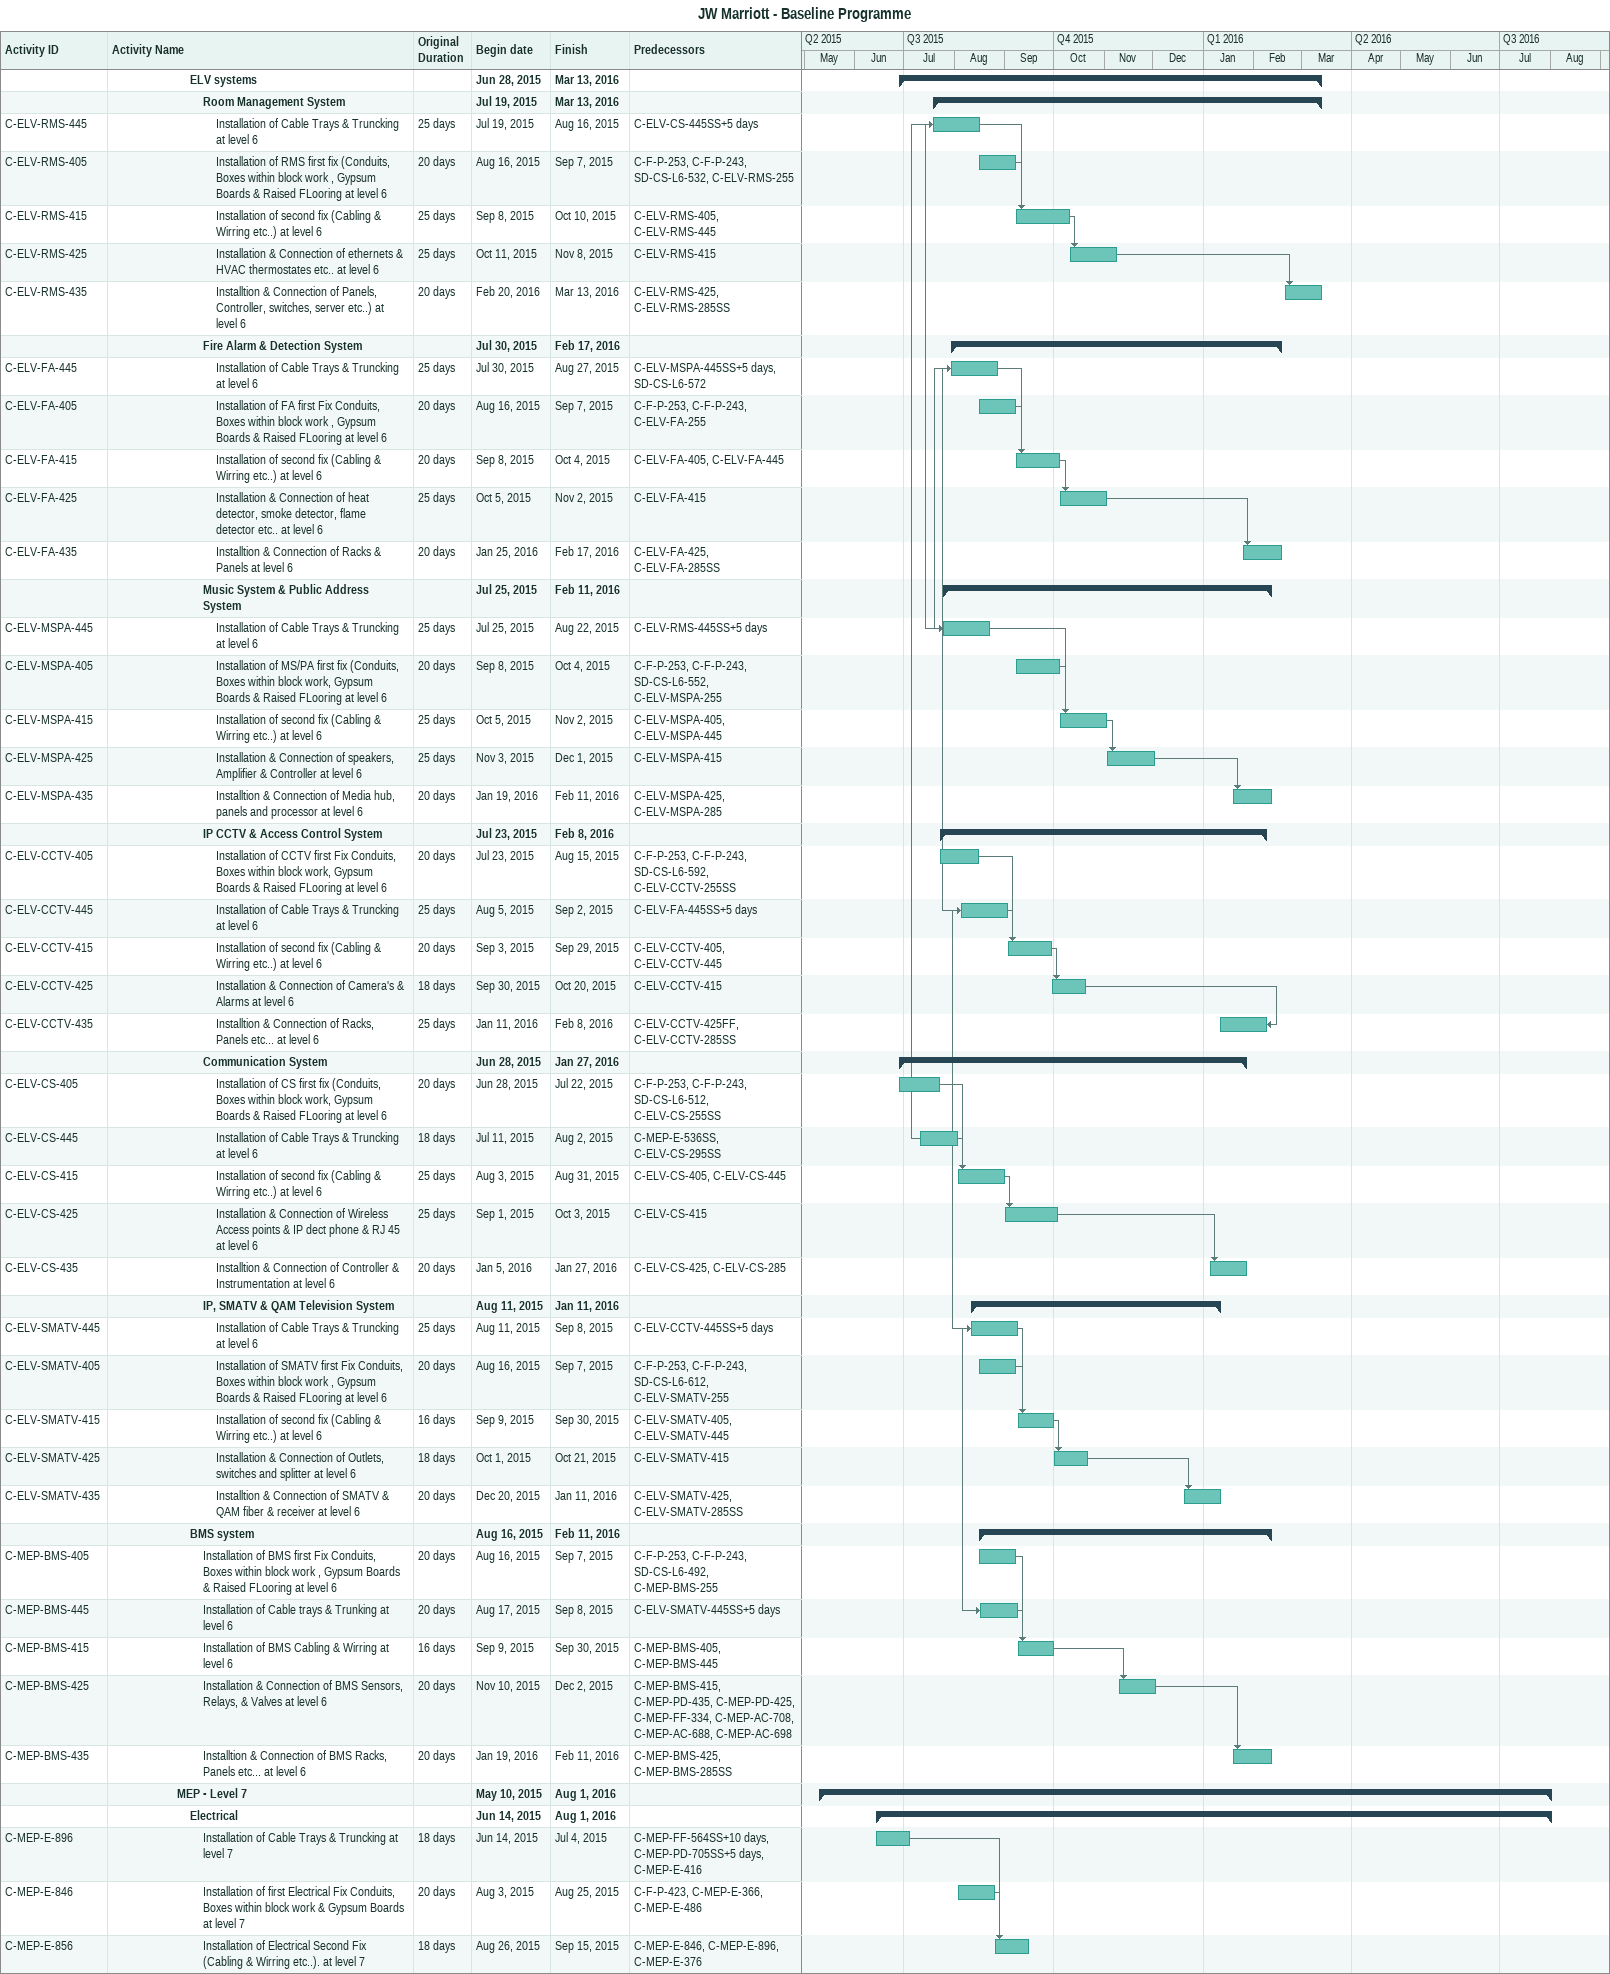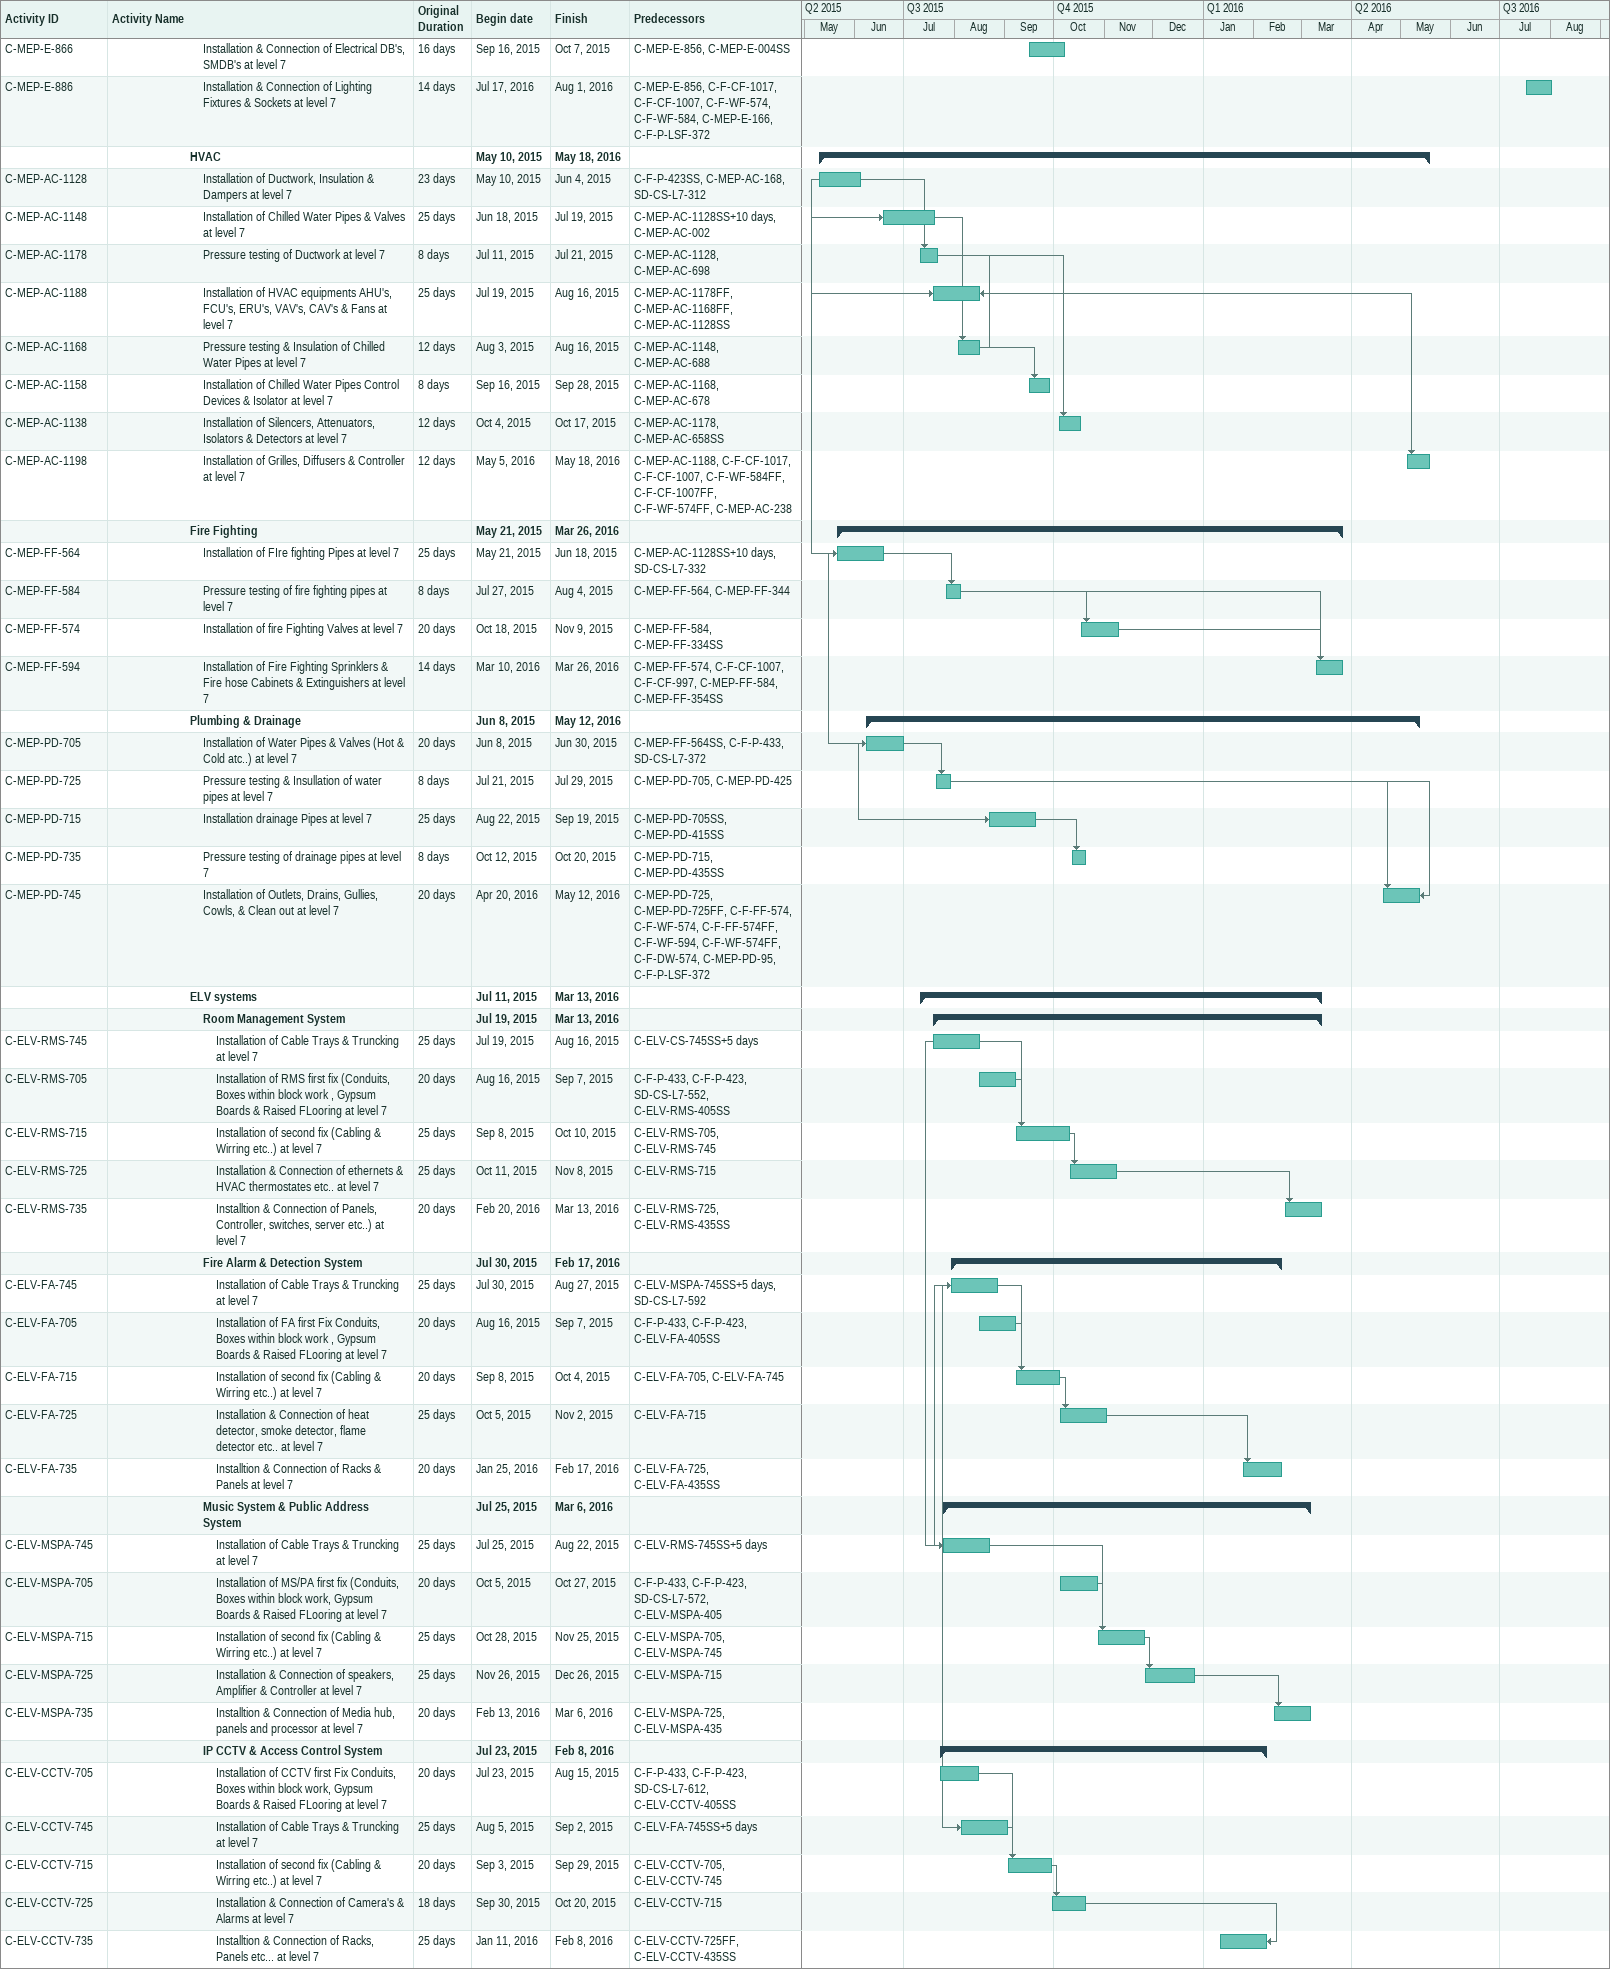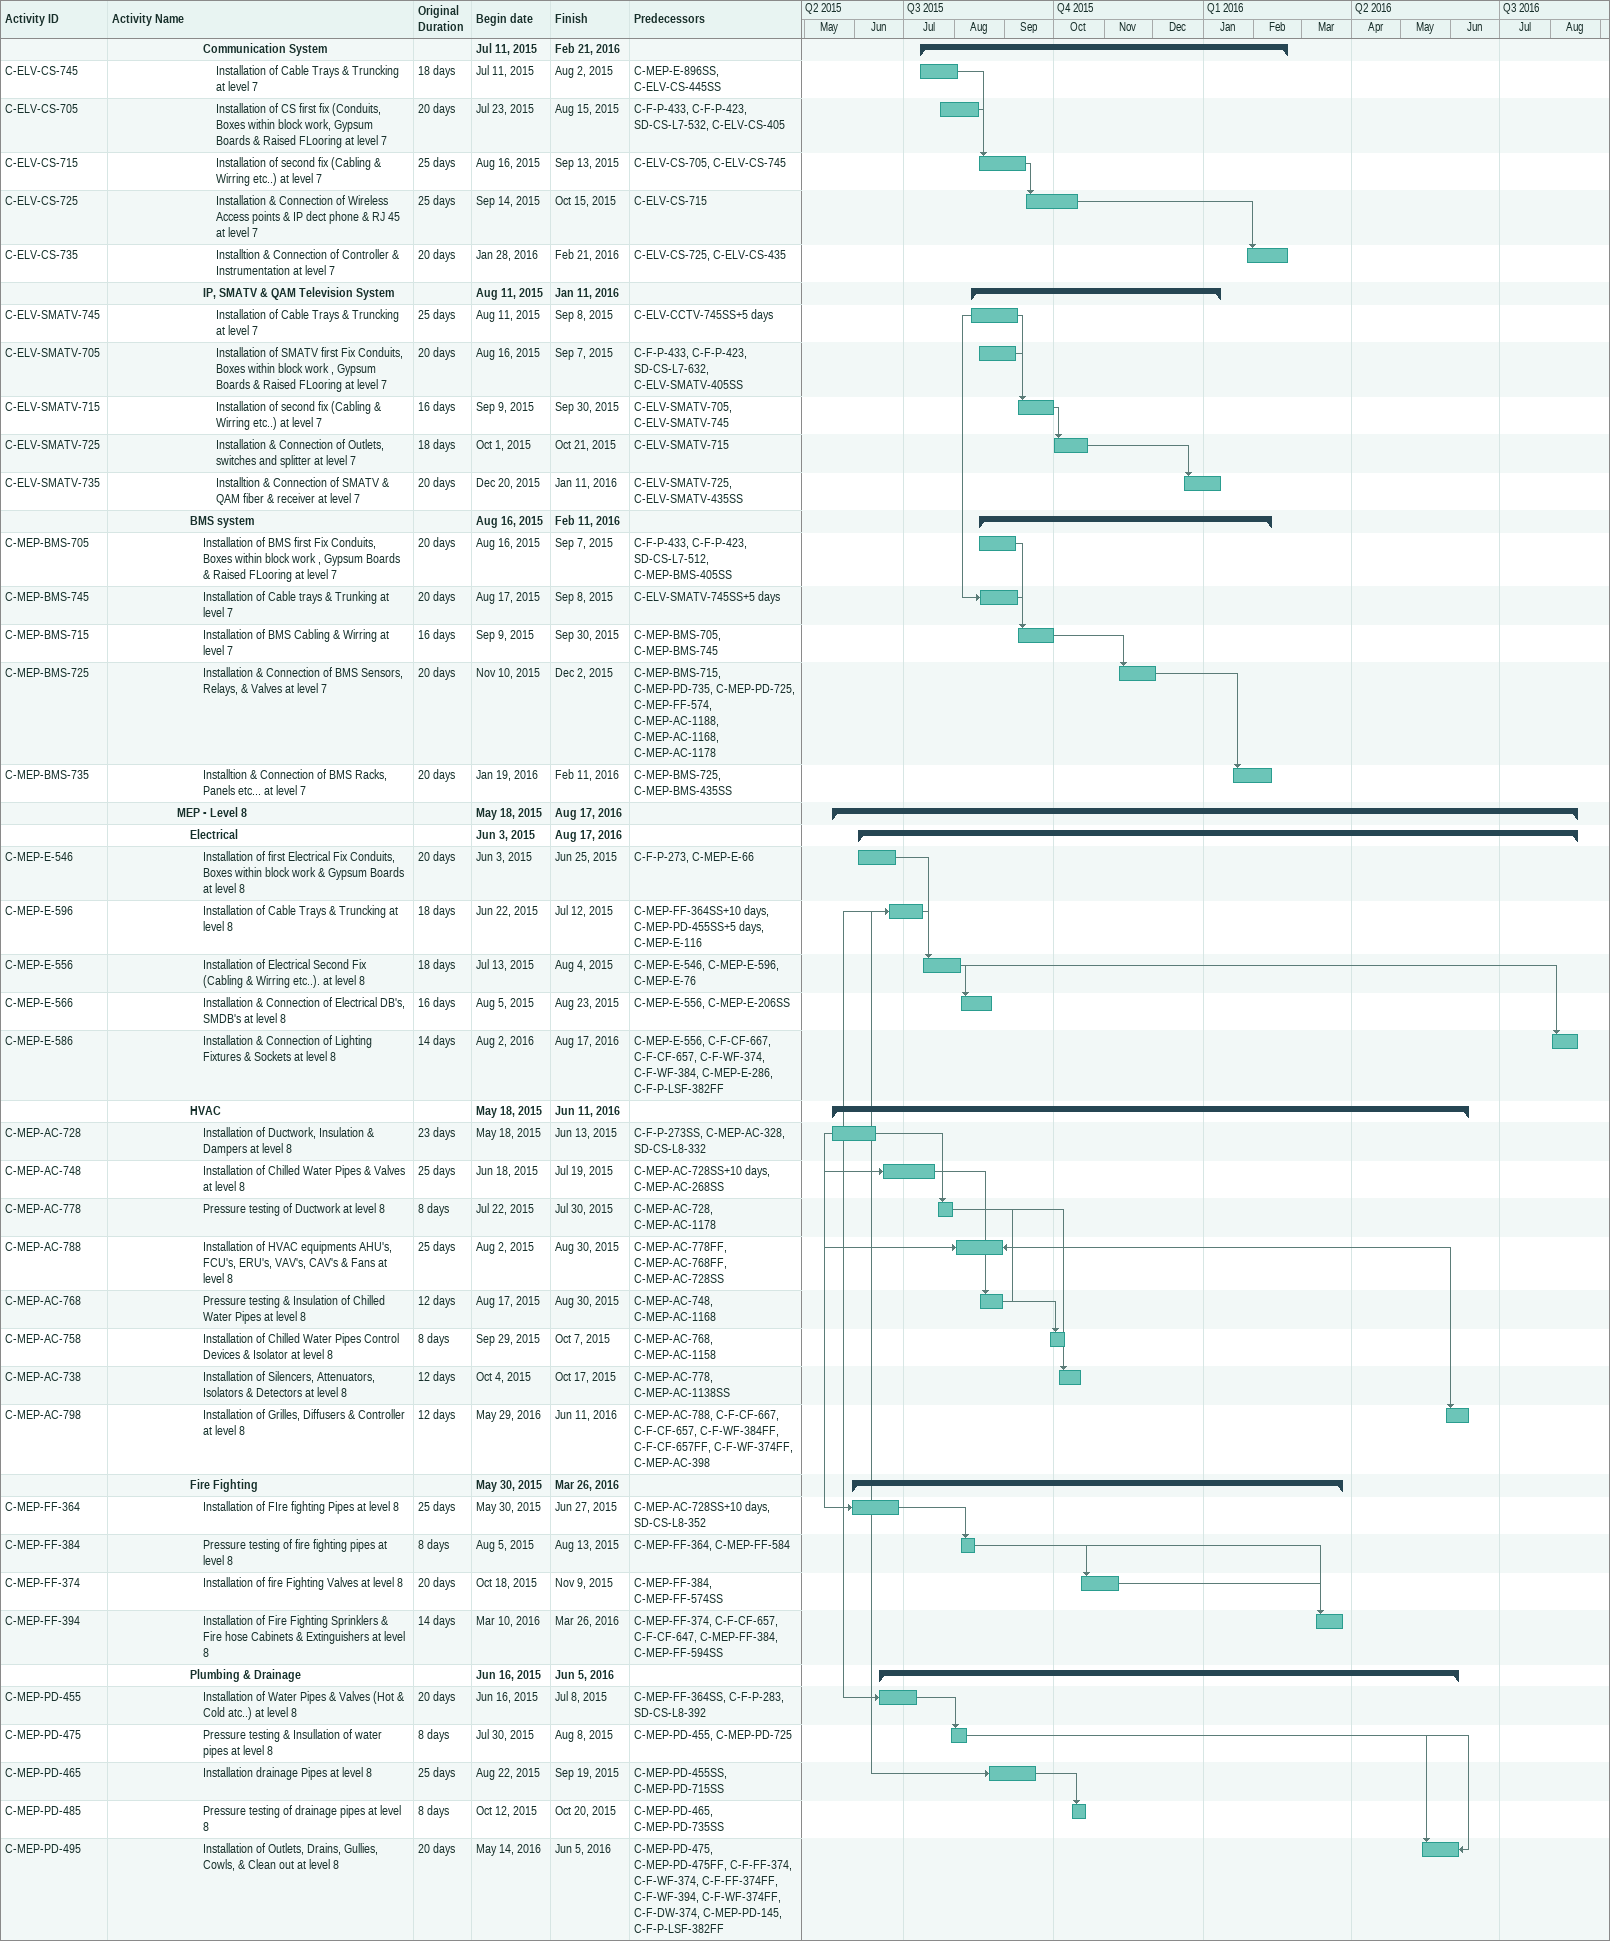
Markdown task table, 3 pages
JW Marriott - Baseline Programme

| ID | Level | Task | Original duration | Start | Finish | Predecessors |
|---|---|---|---|---|---|---|
|  | 7 | **ELV systems** |  | 2015-06-28 | 2016-03-13 |  |
|  | 8 | **Room Management System** |  | 2015-07-19 | 2016-03-13 |  |
| C-ELV-RMS-445 | 9 | Installation of Cable Trays & Truncking at level 6 | 25d | 2015-07-19 | 2015-08-16 | C-ELV-CS-445SS+5d |
| C-ELV-RMS-405 | 9 | Installation of RMS first fix (Conduits, Boxes within block work , Gypsum Boards & Raised FLooring at level 6 | 20d | 2015-08-16 | 2015-09-07 | C-F-P-253, C-F-P-243, SD-CS-L6-532, C-ELV-RMS-255 |
| C-ELV-RMS-415 | 9 | Installation of second fix (Cabling & Wirring etc..) at level 6 | 25d | 2015-09-08 | 2015-10-10 | C-ELV-RMS-405, C-ELV-RMS-445 |
| C-ELV-RMS-425 | 9 | Installation & Connection of ethernets & HVAC thermostates etc.. at level 6 | 25d | 2015-10-11 | 2015-11-08 | C-ELV-RMS-415 |
| C-ELV-RMS-435 | 9 | Installtion & Connection of Panels, Controller, switches, server etc..) at level 6 | 20d | 2016-02-20 | 2016-03-13 | C-ELV-RMS-425, C-ELV-RMS-285SS |
|  | 8 | **Fire Alarm & Detection System** |  | 2015-07-30 | 2016-02-17 |  |
| C-ELV-FA-445 | 9 | Installation of Cable Trays & Truncking at level 6 | 25d | 2015-07-30 | 2015-08-27 | C-ELV-MSPA-445SS+5d, SD-CS-L6-572 |
| C-ELV-FA-405 | 9 | Installation of FA first Fix Conduits, Boxes within block work , Gypsum Boards & Raised FLooring at level 6 | 20d | 2015-08-16 | 2015-09-07 | C-F-P-253, C-F-P-243, C-ELV-FA-255 |
| C-ELV-FA-415 | 9 | Installation of second fix (Cabling & Wirring etc..) at level 6 | 20d | 2015-09-08 | 2015-10-04 | C-ELV-FA-405, C-ELV-FA-445 |
| C-ELV-FA-425 | 9 | Installation & Connection of heat detector, smoke detector, flame detector etc.. at level 6 | 25d | 2015-10-05 | 2015-11-02 | C-ELV-FA-415 |
| C-ELV-FA-435 | 9 | Installtion & Connection of Racks & Panels at level 6 | 20d | 2016-01-25 | 2016-02-17 | C-ELV-FA-425, C-ELV-FA-285SS |
|  | 8 | **Music System & Public Address System** |  | 2015-07-25 | 2016-02-11 |  |
| C-ELV-MSPA-445 | 9 | Installation of Cable Trays & Truncking at level 6 | 25d | 2015-07-25 | 2015-08-22 | C-ELV-RMS-445SS+5d |
| C-ELV-MSPA-405 | 9 | Installation of MS/PA first fix (Conduits, Boxes within block work, Gypsum Boards & Raised FLooring at level 6 | 20d | 2015-09-08 | 2015-10-04 | C-F-P-253, C-F-P-243, SD-CS-L6-552, C-ELV-MSPA-255 |
| C-ELV-MSPA-415 | 9 | Installation of second fix (Cabling & Wirring etc..) at level 6 | 25d | 2015-10-05 | 2015-11-02 | C-ELV-MSPA-405, C-ELV-MSPA-445 |
| C-ELV-MSPA-425 | 9 | Installation & Connection of speakers, Amplifier & Controller at level 6 | 25d | 2015-11-03 | 2015-12-01 | C-ELV-MSPA-415 |
| C-ELV-MSPA-435 | 9 | Installtion & Connection of Media hub, panels and processor at level 6 | 20d | 2016-01-19 | 2016-02-11 | C-ELV-MSPA-425, C-ELV-MSPA-285 |
|  | 8 | **IP CCTV & Access Control System** |  | 2015-07-23 | 2016-02-08 |  |
| C-ELV-CCTV-405 | 9 | Installation of CCTV first Fix Conduits, Boxes within block work, Gypsum Boards & Raised FLooring at level 6 | 20d | 2015-07-23 | 2015-08-15 | C-F-P-253, C-F-P-243, SD-CS-L6-592, C-ELV-CCTV-255SS |
| C-ELV-CCTV-445 | 9 | Installation of Cable Trays & Truncking at level 6 | 25d | 2015-08-05 | 2015-09-02 | C-ELV-FA-445SS+5d |
| C-ELV-CCTV-415 | 9 | Installation of second fix (Cabling & Wirring etc..) at level 6 | 20d | 2015-09-03 | 2015-09-29 | C-ELV-CCTV-405, C-ELV-CCTV-445 |
| C-ELV-CCTV-425 | 9 | Installation & Connection of Camera's & Alarms at level 6 | 18d | 2015-09-30 | 2015-10-20 | C-ELV-CCTV-415 |
| C-ELV-CCTV-435 | 9 | Installtion & Connection of Racks, Panels etc... at level 6 | 25d | 2016-01-11 | 2016-02-08 | C-ELV-CCTV-425FF, C-ELV-CCTV-285SS |
|  | 8 | **Communication System** |  | 2015-06-28 | 2016-01-27 |  |
| C-ELV-CS-405 | 9 | Installation of CS first fix (Conduits, Boxes within block work, Gypsum Boards & Raised FLooring at level 6 | 20d | 2015-06-28 | 2015-07-22 | C-F-P-253, C-F-P-243, SD-CS-L6-512, C-ELV-CS-255SS |
| C-ELV-CS-445 | 9 | Installation of Cable Trays & Truncking at level 6 | 18d | 2015-07-11 | 2015-08-02 | C-MEP-E-536SS, C-ELV-CS-295SS |
| C-ELV-CS-415 | 9 | Installation of second fix (Cabling & Wirring etc..) at level 6 | 25d | 2015-08-03 | 2015-08-31 | C-ELV-CS-405, C-ELV-CS-445 |
| C-ELV-CS-425 | 9 | Installation & Connection of Wireless Access points & IP dect phone & RJ 45 at level 6 | 25d | 2015-09-01 | 2015-10-03 | C-ELV-CS-415 |
| C-ELV-CS-435 | 9 | Installtion & Connection of Controller & Instrumentation at level 6 | 20d | 2016-01-05 | 2016-01-27 | C-ELV-CS-425, C-ELV-CS-285 |
|  | 8 | **IP, SMATV & QAM Television System** |  | 2015-08-11 | 2016-01-11 |  |
| C-ELV-SMATV-445 | 9 | Installation of Cable Trays & Truncking at level 6 | 25d | 2015-08-11 | 2015-09-08 | C-ELV-CCTV-445SS+5d |
| C-ELV-SMATV-405 | 9 | Installation of SMATV first Fix Conduits, Boxes within block work , Gypsum Boards & Raised FLooring at level 6 | 20d | 2015-08-16 | 2015-09-07 | C-F-P-253, C-F-P-243, SD-CS-L6-612, C-ELV-SMATV-255 |
| C-ELV-SMATV-415 | 9 | Installation of second fix (Cabling & Wirring etc..) at level 6 | 16d | 2015-09-09 | 2015-09-30 | C-ELV-SMATV-405, C-ELV-SMATV-445 |
| C-ELV-SMATV-425 | 9 | Installation & Connection of Outlets, switches and splitter at level 6 | 18d | 2015-10-01 | 2015-10-21 | C-ELV-SMATV-415 |
| C-ELV-SMATV-435 | 9 | Installtion & Connection of SMATV & QAM fiber & receiver at level 6 | 20d | 2015-12-20 | 2016-01-11 | C-ELV-SMATV-425, C-ELV-SMATV-285SS |
|  | 7 | **BMS system** |  | 2015-08-16 | 2016-02-11 |  |
| C-MEP-BMS-405 | 8 | Installation of BMS first Fix Conduits, Boxes within block work , Gypsum Boards & Raised FLooring at level 6 | 20d | 2015-08-16 | 2015-09-07 | C-F-P-253, C-F-P-243, SD-CS-L6-492, C-MEP-BMS-255 |
| C-MEP-BMS-445 | 8 | Installation of Cable trays & Trunking at level 6 | 20d | 2015-08-17 | 2015-09-08 | C-ELV-SMATV-445SS+5d |
| C-MEP-BMS-415 | 8 | Installation of BMS Cabling & Wirring at level 6 | 16d | 2015-09-09 | 2015-09-30 | C-MEP-BMS-405, C-MEP-BMS-445 |
| C-MEP-BMS-425 | 8 | Installation & Connection of BMS Sensors, Relays, & Valves at level 6 | 20d | 2015-11-10 | 2015-12-02 | C-MEP-BMS-415, C-MEP-PD-435, C-MEP-PD-425, C-MEP-FF-334, C-MEP-AC-708, C-MEP-AC-688, C-MEP-AC-698 |
| C-MEP-BMS-435 | 8 | Installtion & Connection of BMS Racks, Panels etc... at level 6 | 20d | 2016-01-19 | 2016-02-11 | C-MEP-BMS-425, C-MEP-BMS-285SS |
|  | 6 | **MEP - Level 7** |  | 2015-05-10 | 2016-08-01 |  |
|  | 7 | **Electrical** |  | 2015-06-14 | 2016-08-01 |  |
| C-MEP-E-896 | 8 | Installation of Cable Trays & Truncking at level 7 | 18d | 2015-06-14 | 2015-07-04 | C-MEP-FF-564SS+10d, C-MEP-PD-705SS+5d, C-MEP-E-416 |
| C-MEP-E-846 | 8 | Installation of first Electrical Fix Conduits, Boxes within block work & Gypsum Boards at level 7 | 20d | 2015-08-03 | 2015-08-25 | C-F-P-423, C-MEP-E-366, C-MEP-E-486 |
| C-MEP-E-856 | 8 | Installation of Electrical Second Fix (Cabling & Wirring etc..). at level 7 | 18d | 2015-08-26 | 2015-09-15 | C-MEP-E-846, C-MEP-E-896, C-MEP-E-376 |
| C-MEP-E-866 | 8 | Installation & Connection of Electrical DB's, SMDB's at level 7 | 16d | 2015-09-16 | 2015-10-07 | C-MEP-E-856, C-MEP-E-004SS |
| C-MEP-E-886 | 8 | Installation & Connection of Lighting Fixtures & Sockets at level 7 | 14d | 2016-07-17 | 2016-08-01 | C-MEP-E-856, C-F-CF-1017, C-F-CF-1007, C-F-WF-574, C-F-WF-584, C-MEP-E-166, C-F-P-LSF-372 |
|  | 7 | **HVAC** |  | 2015-05-10 | 2016-05-18 |  |
| C-MEP-AC-1128 | 8 | Installation of Ductwork, Insulation & Dampers at level 7 | 23d | 2015-05-10 | 2015-06-04 | C-F-P-423SS, C-MEP-AC-168, SD-CS-L7-312 |
| C-MEP-AC-1148 | 8 | Installation of Chilled Water Pipes & Valves at level 7 | 25d | 2015-06-18 | 2015-07-19 | C-MEP-AC-1128SS+10d, C-MEP-AC-002 |
| C-MEP-AC-1178 | 8 | Pressure testing of Ductwork at level 7 | 8d | 2015-07-11 | 2015-07-21 | C-MEP-AC-1128, C-MEP-AC-698 |
| C-MEP-AC-1188 | 8 | Installation of HVAC equipments AHU's, FCU's, ERU's, VAV's, CAV's & Fans at level 7 | 25d | 2015-07-19 | 2015-08-16 | C-MEP-AC-1178FF, C-MEP-AC-1168FF, C-MEP-AC-1128SS |
| C-MEP-AC-1168 | 8 | Pressure testing & Insulation of Chilled Water Pipes at level 7 | 12d | 2015-08-03 | 2015-08-16 | C-MEP-AC-1148, C-MEP-AC-688 |
| C-MEP-AC-1158 | 8 | Installation of Chilled Water Pipes Control Devices & Isolator at level 7 | 8d | 2015-09-16 | 2015-09-28 | C-MEP-AC-1168, C-MEP-AC-678 |
| C-MEP-AC-1138 | 8 | Installation of Silencers, Attenuators, Isolators & Detectors at level 7 | 12d | 2015-10-04 | 2015-10-17 | C-MEP-AC-1178, C-MEP-AC-658SS |
| C-MEP-AC-1198 | 8 | Installation of Grilles, Diffusers & Controller at level 7 | 12d | 2016-05-05 | 2016-05-18 | C-MEP-AC-1188, C-F-CF-1017, C-F-CF-1007, C-F-WF-584FF, C-F-CF-1007FF, C-F-WF-574FF, C-MEP-AC-238 |
|  | 7 | **Fire Fighting** |  | 2015-05-21 | 2016-03-26 |  |
| C-MEP-FF-564 | 8 | Installation of FIre fighting Pipes at level 7 | 25d | 2015-05-21 | 2015-06-18 | C-MEP-AC-1128SS+10d, SD-CS-L7-332 |
| C-MEP-FF-584 | 8 | Pressure testing of fire fighting pipes at level 7 | 8d | 2015-07-27 | 2015-08-04 | C-MEP-FF-564, C-MEP-FF-344 |
| C-MEP-FF-574 | 8 | Installation of fire Fighting Valves at level 7 | 20d | 2015-10-18 | 2015-11-09 | C-MEP-FF-584, C-MEP-FF-334SS |
| C-MEP-FF-594 | 8 | Installation of Fire Fighting Sprinklers & Fire hose Cabinets & Extinguishers at level 7 | 14d | 2016-03-10 | 2016-03-26 | C-MEP-FF-574, C-F-CF-1007, C-F-CF-997, C-MEP-FF-584, C-MEP-FF-354SS |
|  | 7 | **Plumbing & Drainage** |  | 2015-06-08 | 2016-05-12 |  |
| C-MEP-PD-705 | 8 | Installation of Water Pipes & Valves (Hot & Cold atc..) at level 7 | 20d | 2015-06-08 | 2015-06-30 | C-MEP-FF-564SS, C-F-P-433, SD-CS-L7-372 |
| C-MEP-PD-725 | 8 | Pressure testing & Insullation of water pipes at level 7 | 8d | 2015-07-21 | 2015-07-29 | C-MEP-PD-705, C-MEP-PD-425 |
| C-MEP-PD-715 | 8 | Installation drainage Pipes at level 7 | 25d | 2015-08-22 | 2015-09-19 | C-MEP-PD-705SS, C-MEP-PD-415SS |
| C-MEP-PD-735 | 8 | Pressure testing of drainage pipes at level 7 | 8d | 2015-10-12 | 2015-10-20 | C-MEP-PD-715, C-MEP-PD-435SS |
| C-MEP-PD-745 | 8 | Installation of Outlets, Drains, Gullies, Cowls, & Clean out at level 7 | 20d | 2016-04-20 | 2016-05-12 | C-MEP-PD-725, C-MEP-PD-725FF, C-F-FF-574, C-F-WF-574, C-F-FF-574FF, C-F-WF-594, C-F-WF-574FF, C-F-DW-574, C-MEP-PD-95, C-F-P-LSF-372 |
|  | 7 | **ELV systems** |  | 2015-07-11 | 2016-03-13 |  |
|  | 8 | **Room Management System** |  | 2015-07-19 | 2016-03-13 |  |
| C-ELV-RMS-745 | 9 | Installation of Cable Trays & Truncking at level 7 | 25d | 2015-07-19 | 2015-08-16 | C-ELV-CS-745SS+5d |
| C-ELV-RMS-705 | 9 | Installation of RMS first fix (Conduits, Boxes within block work , Gypsum Boards & Raised FLooring at level 7 | 20d | 2015-08-16 | 2015-09-07 | C-F-P-433, C-F-P-423, SD-CS-L7-552, C-ELV-RMS-405SS |
| C-ELV-RMS-715 | 9 | Installation of second fix (Cabling & Wirring etc..) at level 7 | 25d | 2015-09-08 | 2015-10-10 | C-ELV-RMS-705, C-ELV-RMS-745 |
| C-ELV-RMS-725 | 9 | Installation & Connection of ethernets & HVAC thermostates etc.. at level 7 | 25d | 2015-10-11 | 2015-11-08 | C-ELV-RMS-715 |
| C-ELV-RMS-735 | 9 | Installtion & Connection of Panels, Controller, switches, server etc..) at level 7 | 20d | 2016-02-20 | 2016-03-13 | C-ELV-RMS-725, C-ELV-RMS-435SS |
|  | 8 | **Fire Alarm & Detection System** |  | 2015-07-30 | 2016-02-17 |  |
| C-ELV-FA-745 | 9 | Installation of Cable Trays & Truncking at level 7 | 25d | 2015-07-30 | 2015-08-27 | C-ELV-MSPA-745SS+5d, SD-CS-L7-592 |
| C-ELV-FA-705 | 9 | Installation of FA first Fix Conduits, Boxes within block work , Gypsum Boards & Raised FLooring at level 7 | 20d | 2015-08-16 | 2015-09-07 | C-F-P-433, C-F-P-423, C-ELV-FA-405SS |
| C-ELV-FA-715 | 9 | Installation of second fix (Cabling & Wirring etc..) at level 7 | 20d | 2015-09-08 | 2015-10-04 | C-ELV-FA-705, C-ELV-FA-745 |
| C-ELV-FA-725 | 9 | Installation & Connection of heat detector, smoke detector, flame detector etc.. at level 7 | 25d | 2015-10-05 | 2015-11-02 | C-ELV-FA-715 |
| C-ELV-FA-735 | 9 | Installtion & Connection of Racks & Panels at level 7 | 20d | 2016-01-25 | 2016-02-17 | C-ELV-FA-725, C-ELV-FA-435SS |
|  | 8 | **Music System & Public Address System** |  | 2015-07-25 | 2016-03-06 |  |
| C-ELV-MSPA-745 | 9 | Installation of Cable Trays & Truncking at level 7 | 25d | 2015-07-25 | 2015-08-22 | C-ELV-RMS-745SS+5d |
| C-ELV-MSPA-705 | 9 | Installation of MS/PA first fix (Conduits, Boxes within block work, Gypsum Boards & Raised FLooring at level 7 | 20d | 2015-10-05 | 2015-10-27 | C-F-P-433, C-F-P-423, SD-CS-L7-572, C-ELV-MSPA-405 |
| C-ELV-MSPA-715 | 9 | Installation of second fix (Cabling & Wirring etc..) at level 7 | 25d | 2015-10-28 | 2015-11-25 | C-ELV-MSPA-705, C-ELV-MSPA-745 |
| C-ELV-MSPA-725 | 9 | Installation & Connection of speakers, Amplifier & Controller at level 7 | 25d | 2015-11-26 | 2015-12-26 | C-ELV-MSPA-715 |
| C-ELV-MSPA-735 | 9 | Installtion & Connection of Media hub, panels and processor at level 7 | 20d | 2016-02-13 | 2016-03-06 | C-ELV-MSPA-725, C-ELV-MSPA-435 |
|  | 8 | **IP CCTV & Access Control System** |  | 2015-07-23 | 2016-02-08 |  |
| C-ELV-CCTV-705 | 9 | Installation of CCTV first Fix Conduits, Boxes within block work, Gypsum Boards & Raised FLooring at level 7 | 20d | 2015-07-23 | 2015-08-15 | C-F-P-433, C-F-P-423, SD-CS-L7-612, C-ELV-CCTV-405SS |
| C-ELV-CCTV-745 | 9 | Installation of Cable Trays & Truncking at level 7 | 25d | 2015-08-05 | 2015-09-02 | C-ELV-FA-745SS+5d |
| C-ELV-CCTV-715 | 9 | Installation of second fix (Cabling & Wirring etc..) at level 7 | 20d | 2015-09-03 | 2015-09-29 | C-ELV-CCTV-705, C-ELV-CCTV-745 |
| C-ELV-CCTV-725 | 9 | Installation & Connection of Camera's & Alarms at level 7 | 18d | 2015-09-30 | 2015-10-20 | C-ELV-CCTV-715 |
| C-ELV-CCTV-735 | 9 | Installtion & Connection of Racks, Panels etc... at level 7 | 25d | 2016-01-11 | 2016-02-08 | C-ELV-CCTV-725FF, C-ELV-CCTV-435SS |
|  | 8 | **Communication System** |  | 2015-07-11 | 2016-02-21 |  |
| C-ELV-CS-745 | 9 | Installation of Cable Trays & Truncking at level 7 | 18d | 2015-07-11 | 2015-08-02 | C-MEP-E-896SS, C-ELV-CS-445SS |
| C-ELV-CS-705 | 9 | Installation of CS first fix (Conduits, Boxes within block work, Gypsum Boards & Raised FLooring at level 7 | 20d | 2015-07-23 | 2015-08-15 | C-F-P-433, C-F-P-423, SD-CS-L7-532, C-ELV-CS-405 |
| C-ELV-CS-715 | 9 | Installation of second fix (Cabling & Wirring etc..) at level 7 | 25d | 2015-08-16 | 2015-09-13 | C-ELV-CS-705, C-ELV-CS-745 |
| C-ELV-CS-725 | 9 | Installation & Connection of Wireless Access points & IP dect phone & RJ 45 at level 7 | 25d | 2015-09-14 | 2015-10-15 | C-ELV-CS-715 |
| C-ELV-CS-735 | 9 | Installtion & Connection of Controller & Instrumentation at level 7 | 20d | 2016-01-28 | 2016-02-21 | C-ELV-CS-725, C-ELV-CS-435 |
|  | 8 | **IP, SMATV & QAM Television System** |  | 2015-08-11 | 2016-01-11 |  |
| C-ELV-SMATV-745 | 9 | Installation of Cable Trays & Truncking at level 7 | 25d | 2015-08-11 | 2015-09-08 | C-ELV-CCTV-745SS+5d |
| C-ELV-SMATV-705 | 9 | Installation of SMATV first Fix Conduits, Boxes within block work , Gypsum Boards & Raised FLooring at level 7 | 20d | 2015-08-16 | 2015-09-07 | C-F-P-433, C-F-P-423, SD-CS-L7-632, C-ELV-SMATV-405SS |
| C-ELV-SMATV-715 | 9 | Installation of second fix (Cabling & Wirring etc..) at level 7 | 16d | 2015-09-09 | 2015-09-30 | C-ELV-SMATV-705, C-ELV-SMATV-745 |
| C-ELV-SMATV-725 | 9 | Installation & Connection of Outlets, switches and splitter at level 7 | 18d | 2015-10-01 | 2015-10-21 | C-ELV-SMATV-715 |
| C-ELV-SMATV-735 | 9 | Installtion & Connection of SMATV & QAM fiber & receiver at level 7 | 20d | 2015-12-20 | 2016-01-11 | C-ELV-SMATV-725, C-ELV-SMATV-435SS |
|  | 7 | **BMS system** |  | 2015-08-16 | 2016-02-11 |  |
| C-MEP-BMS-705 | 8 | Installation of BMS first Fix Conduits, Boxes within block work , Gypsum Boards & Raised FLooring at level 7 | 20d | 2015-08-16 | 2015-09-07 | C-F-P-433, C-F-P-423, SD-CS-L7-512, C-MEP-BMS-405SS |
| C-MEP-BMS-745 | 8 | Installation of Cable trays & Trunking at level 7 | 20d | 2015-08-17 | 2015-09-08 | C-ELV-SMATV-745SS+5d |
| C-MEP-BMS-715 | 8 | Installation of BMS Cabling & Wirring at level 7 | 16d | 2015-09-09 | 2015-09-30 | C-MEP-BMS-705, C-MEP-BMS-745 |
| C-MEP-BMS-725 | 8 | Installation & Connection of BMS Sensors, Relays, & Valves at level 7 | 20d | 2015-11-10 | 2015-12-02 | C-MEP-BMS-715, C-MEP-PD-735, C-MEP-PD-725, C-MEP-FF-574, C-MEP-AC-1188, C-MEP-AC-1168, C-MEP-AC-1178 |
| C-MEP-BMS-735 | 8 | Installtion & Connection of BMS Racks, Panels etc... at level 7 | 20d | 2016-01-19 | 2016-02-11 | C-MEP-BMS-725, C-MEP-BMS-435SS |
|  | 6 | **MEP - Level 8** |  | 2015-05-18 | 2016-08-17 |  |
|  | 7 | **Electrical** |  | 2015-06-03 | 2016-08-17 |  |
| C-MEP-E-546 | 8 | Installation of first Electrical Fix Conduits, Boxes within block work & Gypsum Boards at level 8 | 20d | 2015-06-03 | 2015-06-25 | C-F-P-273, C-MEP-E-66 |
| C-MEP-E-596 | 8 | Installation of Cable Trays & Truncking at level 8 | 18d | 2015-06-22 | 2015-07-12 | C-MEP-FF-364SS+10d, C-MEP-PD-455SS+5d, C-MEP-E-116 |
| C-MEP-E-556 | 8 | Installation of Electrical Second Fix (Cabling & Wirring etc..). at level 8 | 18d | 2015-07-13 | 2015-08-04 | C-MEP-E-546, C-MEP-E-596, C-MEP-E-76 |
| C-MEP-E-566 | 8 | Installation & Connection of Electrical DB's, SMDB's at level 8 | 16d | 2015-08-05 | 2015-08-23 | C-MEP-E-556, C-MEP-E-206SS |
| C-MEP-E-586 | 8 | Installation & Connection of Lighting Fixtures & Sockets at level 8 | 14d | 2016-08-02 | 2016-08-17 | C-MEP-E-556, C-F-CF-667, C-F-CF-657, C-F-WF-374, C-F-WF-384, C-MEP-E-286, C-F-P-LSF-382FF |
|  | 7 | **HVAC** |  | 2015-05-18 | 2016-06-11 |  |
| C-MEP-AC-728 | 8 | Installation of Ductwork, Insulation & Dampers at level 8 | 23d | 2015-05-18 | 2015-06-13 | C-F-P-273SS, C-MEP-AC-328, SD-CS-L8-332 |
| C-MEP-AC-748 | 8 | Installation of Chilled Water Pipes & Valves at level 8 | 25d | 2015-06-18 | 2015-07-19 | C-MEP-AC-728SS+10d, C-MEP-AC-268SS |
| C-MEP-AC-778 | 8 | Pressure testing of Ductwork at level 8 | 8d | 2015-07-22 | 2015-07-30 | C-MEP-AC-728, C-MEP-AC-1178 |
| C-MEP-AC-788 | 8 | Installation of HVAC equipments AHU's, FCU's, ERU's, VAV's, CAV's & Fans at level 8 | 25d | 2015-08-02 | 2015-08-30 | C-MEP-AC-778FF, C-MEP-AC-768FF, C-MEP-AC-728SS |
| C-MEP-AC-768 | 8 | Pressure testing & Insulation of Chilled Water Pipes at level 8 | 12d | 2015-08-17 | 2015-08-30 | C-MEP-AC-748, C-MEP-AC-1168 |
| C-MEP-AC-758 | 8 | Installation of Chilled Water Pipes Control Devices & Isolator at level 8 | 8d | 2015-09-29 | 2015-10-07 | C-MEP-AC-768, C-MEP-AC-1158 |
| C-MEP-AC-738 | 8 | Installation of Silencers, Attenuators, Isolators & Detectors at level 8 | 12d | 2015-10-04 | 2015-10-17 | C-MEP-AC-778, C-MEP-AC-1138SS |
| C-MEP-AC-798 | 8 | Installation of Grilles, Diffusers & Controller at level 8 | 12d | 2016-05-29 | 2016-06-11 | C-MEP-AC-788, C-F-CF-667, C-F-CF-657, C-F-WF-384FF, C-F-CF-657FF, C-F-WF-374FF, C-MEP-AC-398 |
|  | 7 | **Fire Fighting** |  | 2015-05-30 | 2016-03-26 |  |
| C-MEP-FF-364 | 8 | Installation of FIre fighting Pipes at level 8 | 25d | 2015-05-30 | 2015-06-27 | C-MEP-AC-728SS+10d, SD-CS-L8-352 |
| C-MEP-FF-384 | 8 | Pressure testing of fire fighting pipes at level 8 | 8d | 2015-08-05 | 2015-08-13 | C-MEP-FF-364, C-MEP-FF-584 |
| C-MEP-FF-374 | 8 | Installation of fire Fighting Valves at level 8 | 20d | 2015-10-18 | 2015-11-09 | C-MEP-FF-384, C-MEP-FF-574SS |
| C-MEP-FF-394 | 8 | Installation of Fire Fighting Sprinklers & Fire hose Cabinets & Extinguishers at level 8 | 14d | 2016-03-10 | 2016-03-26 | C-MEP-FF-374, C-F-CF-657, C-F-CF-647, C-MEP-FF-384, C-MEP-FF-594SS |
|  | 7 | **Plumbing & Drainage** |  | 2015-06-16 | 2016-06-05 |  |
| C-MEP-PD-455 | 8 | Installation of Water Pipes & Valves (Hot & Cold atc..) at level 8 | 20d | 2015-06-16 | 2015-07-08 | C-MEP-FF-364SS, C-F-P-283, SD-CS-L8-392 |
| C-MEP-PD-475 | 8 | Pressure testing & Insullation of water pipes at level 8 | 8d | 2015-07-30 | 2015-08-08 | C-MEP-PD-455, C-MEP-PD-725 |
| C-MEP-PD-465 | 8 | Installation drainage Pipes at level 8 | 25d | 2015-08-22 | 2015-09-19 | C-MEP-PD-455SS, C-MEP-PD-715SS |
| C-MEP-PD-485 | 8 | Pressure testing of drainage pipes at level 8 | 8d | 2015-10-12 | 2015-10-20 | C-MEP-PD-465, C-MEP-PD-735SS |
| C-MEP-PD-495 | 8 | Installation of Outlets, Drains, Gullies, Cowls, & Clean out at level 8 | 20d | 2016-05-14 | 2016-06-05 | C-MEP-PD-475, C-MEP-PD-475FF, C-F-FF-374, C-F-WF-374, C-F-FF-374FF, C-F-WF-394, C-F-WF-374FF, C-F-DW-374, C-MEP-PD-145, C-F-P-LSF-382FF |
